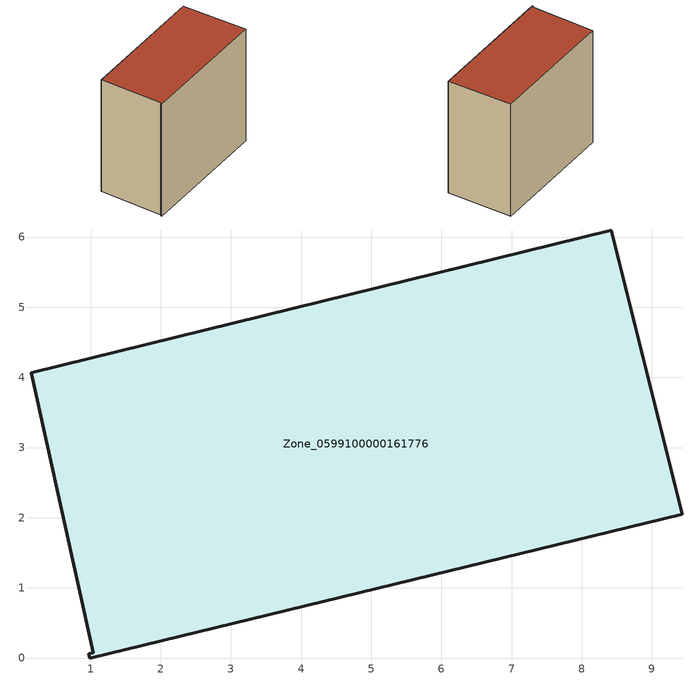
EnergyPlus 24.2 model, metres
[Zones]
Zone_0599100000161776
 floor ground (C_G): 1.04,0.08 0.16,4.07 8.42,6.1 9.43,2.05 0.99,0 0.97,0.06 z0
 wall outside (C_F): 9.43,2.05 8.42,6.1 0.16,4.07 1.04,0.08 0.97,0.06 0.99,0 9.43,2.05 z0:7.72
 roof outside (C_R): 0.16,4.07 1.04,0.08 0.97,0.06 0.99,0 9.43,2.05 8.42,6.1 z7.72
[BUILDING]
Pand.0599100000161776: North Axis=0; Terrain=City; Loads Convergence Tolerance Value=0.04; Temperature Convergence Tolerance Value=0.4; Solar Distribution=FullExterior; Maximum Number of Warmup Days=25; Minimum Number of Warmup Days=1
[Site:Location]
Rotterdam.The.Hague.AP_ZH_NLD Design_Conditions: Latitude=51.96; Longitude=4.45; Time Zone=1; Elevation=-4.5
[SITE:GROUNDTEMPERATURE:BUILDINGSURFACE]
18, 18, 18, 18, 18, 18, 18, 18, 18, 18, 18, 18
[MATERIAL] Thermal Absorptance=0.9; Solar Absorptance=0.7; Visible Absorptance=0.7
Name | Roughness | Thickness | Conductivity | Density | Specific Heat
G.TI.1946 | MediumSmooth | 0.15 | 1 | 540 | 1210
F.TI.1946 | Rough | 0.3 | 0.857143 | 1920 | 840
R.TI.1946 | MediumRough | 0.2 | 0.1 | 1500 | 1000
[CONSTRUCTION]
C_G: G.TI.1946
C_F: F.TI.1946
C_R: R.TI.1946
[ZONE]
Zone_0599100000161776: Type=1; Multiplier=1; Ceiling Height=Autocalculate; Volume=Autocalculate; Floor Area=autocalculate; Part of Total Floor Area=Yes
[ZONEINFILTRATION:DESIGNFLOWRATE]
Infil_Zone_0599100000161776: Zone or ZoneList or Space or SpaceList=Zone_0599100000161776; Schedule=AlwaysOn; Design Flow Rate Calculation Method=Flow/Area; Flow Rate per Floor Area=0.003; Constant Term Coefficient=1; Temperature Term Coefficient=0; Velocity Term Coefficient=0; Velocity Squared Term Coefficient=0
[HVACTEMPLATE:ZONE:IDEALLOADSAIRSYSTEM]
Zone_0599100000161776: Maximum Heating Supply Air Temperature=50; Minimum Cooling Supply Air Temperature=13; Maximum Heating Supply Air Humidity Ratio=0.0156; Minimum Cooling Supply Air Humidity Ratio=0.0077; Heating Limit=NoLimit; Cooling Limit=NoLimit; Dehumidification Control Type=ConstantSensibleHeatRatio; Cooling Sensible Heat Ratio=0.7; Dehumidification Setpoint=60; Humidification Control Type=None; Humidification Setpoint=30; Outdoor Air Method=None; Outdoor Air Flow Rate per Person=0.00944; Outdoor Air Flow Rate per Zone Floor Area=0; Outdoor Air Flow Rate per Zone=0; Demand Controlled Ventilation Type=None; Outdoor Air Economizer Type=NoEconomizer; Heat Recovery Type=None; Sensible Heat Recovery Effectiveness=0.7; Latent Heat Recovery Effectiveness=0.65
[ZONECONTROL:THERMOSTAT]
ThermostatControl_Zone_0599100000161776: Zone or ZoneList=Zone_0599100000161776; Control Type Schedule=DualSetpointControlType; Control 1=Thermostat_Zone_0599100000161776; Temperature Difference Between Cutout And Setpoint=0
[THERMOSTATSETPOINT:DUALSETPOINT]
Thermostat_Zone_0599100000161776: Heating Setpoint Temperature Schedule=HeatingSetpoint_Zone_0599100000161776; Cooling Setpoint Temperature Schedule=CoolingSetpoint_Zone_0599100000161776
[SCHEDULE:COMPACT]
HeatingSetpoint_Zone_0599100000161776: Through: 12/31, For: AllDays, Until: 24:00, 21
CoolingSetpoint_Zone_0599100000161776: Through: 12/31, For: AllDays, Until: 24:00, 24
DualSetpointControlType: Through: 12/31, For: AllDays, Until: 24:00, 4
AlwaysOn: Through: 12/31, For: AllDays, Until: 24:00, 1
